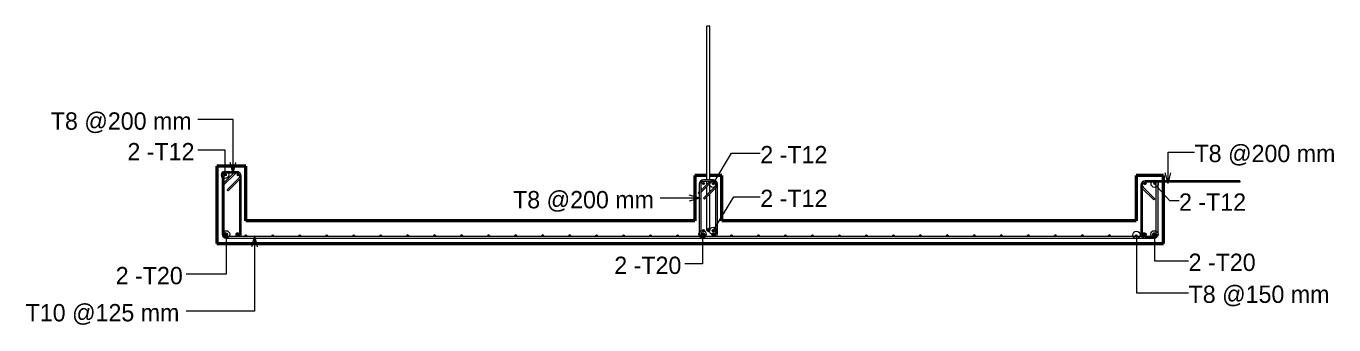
# Model space of a CAD drawing. Header units: millimetres. Extents: x 61914 to 85282, y 2378 to 28606.
# Drawn here: x 70452 to 77634, y 2378 to 4020 of the extents above; entities that cross this region are included whole.
import ezdxf

# ---------------------------------------------------------------- set-up
doc = ezdxf.new("R2010")
doc.units = ezdxf.units.MM
for name, color, linetype, lineweight in [('A-FLOR', 192, 'Continuous', 18), ('S-RBAR', 171, 'Continuous', 18), ('S-RBAR-IDEN', 171, 'Continuous', 9)]:
    doc.layers.add(name, color=color, linetype=linetype, lineweight=lineweight)
doc.styles.add('Nirmala UI', font='Nirmala.ttf', dxfattribs={"height": 95.25})

msp = doc.modelspace()

# ---------------------------------------------------------------- hatches: boundary and pattern name
at = {"layer": 'S-RBAR'}
h = msp.add_hatch(color=256, dxfattribs=at)
edge = h.paths.add_edge_path()
edge.add_arc((71545.59818, 3202.82107), 6, 0, 360)
for points in [[(71545.59818, 3196.82107), (71551.59818, 3202.82107), (71545.59818, 3208.82107), (71539.59818, 3202.82107)], [(71616.74032, 3196.82107), (71622.74032, 3202.82107), (71616.74032, 3208.82107), (71610.74032, 3202.82107)], [(74172.07423, 3148.75), (74178.07423, 3154.75), (74172.07423, 3160.75), (74166.07423, 3154.75)], [(74225.92081, 3148.75), (74231.92081, 3154.75), (74225.92081, 3160.75), (74219.92081, 3154.75)], [(76597.07423, 3148.75), (76603.07423, 3154.75), (76597.07423, 3160.75), (76591.07423, 3154.75)], [(76650.92081, 3148.75), (76656.92081, 3154.75), (76650.92081, 3160.75), (76644.92081, 3154.75)], [(71545.57908, 2865.23943), (71556.75942, 2868.87215), (71556.75942, 2880.62785), (71545.57908, 2884.26057), (71538.66925, 2874.75)], [(71610.57908, 2865.23943), (71621.75942, 2868.87215), (71621.75942, 2880.62785), (71610.57908, 2884.26057), (71603.66925, 2874.75)], [(71658.66925, 2864.75), (71662.66925, 2868.75), (71658.66925, 2872.75), (71654.66925, 2868.75)], [(71806.85107, 2864.75), (71810.85107, 2868.75), (71806.85107, 2872.75), (71802.85107, 2868.75)], [(71955.03289, 2864.75), (71959.03289, 2868.75), (71955.03289, 2872.75), (71951.03289, 2868.75)], [(72103.21471, 2864.75), (72107.21471, 2868.75), (72103.21471, 2872.75), (72099.21471, 2868.75)], [(72251.39652, 2864.75), (72255.39652, 2868.75), (72251.39652, 2872.75), (72247.39652, 2868.75)], [(72399.57834, 2864.75), (72403.57834, 2868.75), (72399.57834, 2872.75), (72395.57834, 2868.75)], [(72547.76016, 2864.75), (72551.76016, 2868.75), (72547.76016, 2872.75), (72543.76016, 2868.75)], [(72695.94198, 2864.75), (72699.94198, 2868.75), (72695.94198, 2872.75), (72691.94198, 2868.75)], [(72844.1238, 2864.75), (72848.1238, 2868.75), (72844.1238, 2872.75), (72840.1238, 2868.75)], [(72992.30562, 2864.75), (72996.30562, 2868.75), (72992.30562, 2872.75), (72988.30562, 2868.75)], [(73140.48743, 2864.75), (73144.48743, 2868.75), (73140.48743, 2872.75), (73136.48743, 2868.75)], [(73288.66925, 2864.75), (73292.66925, 2868.75), (73288.66925, 2872.75), (73284.66925, 2868.75)], [(73436.85107, 2864.75), (73440.85107, 2868.75), (73436.85107, 2872.75), (73432.85107, 2868.75)], [(73585.03289, 2864.75), (73589.03289, 2868.75), (73585.03289, 2872.75), (73581.03289, 2868.75)], [(73733.21471, 2864.75), (73737.21471, 2868.75), (73733.21471, 2872.75), (73729.21471, 2868.75)], [(73881.39652, 2864.75), (73885.39652, 2868.75), (73881.39652, 2872.75), (73877.39652, 2868.75)], [(74029.57834, 2864.75), (74033.57834, 2868.75), (74029.57834, 2872.75), (74025.57834, 2868.75)], [(74165.57908, 2865.23943), (74176.75942, 2868.87215), (74176.75942, 2880.62785), (74165.57908, 2884.26057), (74158.66925, 2874.75)], [(74172.07423, 2890.13818), (74178.07423, 2896.13818), (74172.07423, 2902.13818), (74166.07423, 2896.13818)], [(74177.76016, 2864.75), (74181.76016, 2868.75), (74177.76016, 2872.75), (74173.76016, 2868.75)], [(74201.14139, 2892.14155), (74206.66925, 2899.75), (74201.14139, 2907.35845), (74192.19712, 2904.45228), (74192.19712, 2895.04772)], [(74201.14139, 2892.14155), (74206.66925, 2899.75), (74201.14139, 2907.35845), (74192.19712, 2904.45228), (74192.19712, 2895.04772)], [(74225.57908, 2865.23943), (74236.75942, 2868.87215), (74236.75942, 2880.62785), (74225.57908, 2884.26057), (74218.66925, 2874.75)], [(74225.92081, 2890.13818), (74231.92081, 2896.13818), (74225.92081, 2902.13818), (74219.92081, 2896.13818)], [(74325.94198, 2864.75), (74329.94198, 2868.75), (74325.94198, 2872.75), (74321.94198, 2868.75)], [(74474.1238, 2864.75), (74478.1238, 2868.75), (74474.1238, 2872.75), (74470.1238, 2868.75)], [(74622.30562, 2864.75), (74626.30562, 2868.75), (74622.30562, 2872.75), (74618.30562, 2868.75)], [(74770.48743, 2864.75), (74774.48743, 2868.75), (74770.48743, 2872.75), (74766.48743, 2868.75)], [(74918.66925, 2864.75), (74922.66925, 2868.75), (74918.66925, 2872.75), (74914.66925, 2868.75)], [(75066.85107, 2864.75), (75070.85107, 2868.75), (75066.85107, 2872.75), (75062.85107, 2868.75)], [(75215.03289, 2864.75), (75219.03289, 2868.75), (75215.03289, 2872.75), (75211.03289, 2868.75)], [(75363.21471, 2864.75), (75367.21471, 2868.75), (75363.21471, 2872.75), (75359.21471, 2868.75)], [(75511.39652, 2864.75), (75515.39652, 2868.75), (75511.39652, 2872.75), (75507.39652, 2868.75)], [(75659.57834, 2864.75), (75663.57834, 2868.75), (75659.57834, 2872.75), (75655.57834, 2868.75)], [(75807.76016, 2864.75), (75811.76016, 2868.75), (75807.76016, 2872.75), (75803.76016, 2868.75)], [(75955.94198, 2864.75), (75959.94198, 2868.75), (75955.94198, 2872.75), (75951.94198, 2868.75)], [(76104.1238, 2864.75), (76108.1238, 2868.75), (76104.1238, 2872.75), (76100.1238, 2868.75)], [(76252.30561, 2864.75), (76256.30561, 2868.75), (76252.30561, 2872.75), (76248.30561, 2868.75)], [(76400.48743, 2864.75), (76404.48743, 2868.75), (76400.48743, 2872.75), (76396.48743, 2868.75)], [(76548.66925, 2864.75), (76552.66925, 2868.75), (76548.66925, 2872.75), (76544.66925, 2868.75)], [(76590.57908, 2865.23943), (76601.75942, 2868.87215), (76601.75942, 2880.62785), (76590.57908, 2884.26057), (76583.66925, 2874.75)], [(76645.57908, 2865.23943), (76656.75942, 2868.87215), (76656.75942, 2880.62785), (76645.57908, 2884.26057), (76638.66925, 2874.75)]]:
    msp.add_hatch(color=256, dxfattribs=at).paths.add_polyline_path(points)
h = msp.add_hatch(color=256, dxfattribs=at)
edge = h.paths.add_edge_path()
edge.add_arc((71616.74032, 3202.82107), 6, 0, 360)
h = msp.add_hatch(color=256, dxfattribs=at)
edge = h.paths.add_edge_path()
edge.add_arc((74172.07423, 3154.75), 6, 0, 360)
h = msp.add_hatch(color=256, dxfattribs=at)
edge = h.paths.add_edge_path()
edge.add_arc((74225.92081, 3154.75), 6, 0, 360)
h = msp.add_hatch(color=256, dxfattribs=at)
edge = h.paths.add_edge_path()
edge.add_arc((76597.07423, 3154.75), 6, 0, 360)
h = msp.add_hatch(color=256, dxfattribs=at)
edge = h.paths.add_edge_path()
edge.add_arc((76650.92081, 3154.75), 6, 0, 360)
h = msp.add_hatch(color=256, dxfattribs=at)
edge = h.paths.add_edge_path()
edge.add_arc((71548.66925, 2874.75), 10, 0, 360)
h = msp.add_hatch(color=256, dxfattribs=at)
edge = h.paths.add_edge_path()
edge.add_arc((71613.66925, 2874.75), 10, 0, 360)
h = msp.add_hatch(color=256, dxfattribs=at)
edge = h.paths.add_edge_path()
edge.add_arc((71658.66925, 2868.75), 4, 0, 360)
h = msp.add_hatch(color=256, dxfattribs=at)
edge = h.paths.add_edge_path()
edge.add_arc((71806.85107, 2868.75), 4, 0, 360)
h = msp.add_hatch(color=256, dxfattribs=at)
edge = h.paths.add_edge_path()
edge.add_arc((71955.03289, 2868.75), 4, 0, 360)
h = msp.add_hatch(color=256, dxfattribs=at)
edge = h.paths.add_edge_path()
edge.add_arc((72103.21471, 2868.75), 4, 0, 360)
h = msp.add_hatch(color=256, dxfattribs=at)
edge = h.paths.add_edge_path()
edge.add_arc((72251.39652, 2868.75), 4, 0, 360)
h = msp.add_hatch(color=256, dxfattribs=at)
edge = h.paths.add_edge_path()
edge.add_arc((72399.57834, 2868.75), 4, 0, 360)
h = msp.add_hatch(color=256, dxfattribs=at)
edge = h.paths.add_edge_path()
edge.add_arc((72547.76016, 2868.75), 4, 0, 360)
h = msp.add_hatch(color=256, dxfattribs=at)
edge = h.paths.add_edge_path()
edge.add_arc((72695.94198, 2868.75), 4, 0, 360)
h = msp.add_hatch(color=256, dxfattribs=at)
edge = h.paths.add_edge_path()
edge.add_arc((72844.1238, 2868.75), 4, 0, 360)
h = msp.add_hatch(color=256, dxfattribs=at)
edge = h.paths.add_edge_path()
edge.add_arc((72992.30562, 2868.75), 4, 0, 360)
h = msp.add_hatch(color=256, dxfattribs=at)
edge = h.paths.add_edge_path()
edge.add_arc((73140.48743, 2868.75), 4, 0, 360)
h = msp.add_hatch(color=256, dxfattribs=at)
edge = h.paths.add_edge_path()
edge.add_arc((73288.66925, 2868.75), 4, 0, 360)
h = msp.add_hatch(color=256, dxfattribs=at)
edge = h.paths.add_edge_path()
edge.add_arc((73436.85107, 2868.75), 4, 0, 360)
h = msp.add_hatch(color=256, dxfattribs=at)
edge = h.paths.add_edge_path()
edge.add_arc((73585.03289, 2868.75), 4, 0, 360)
h = msp.add_hatch(color=256, dxfattribs=at)
edge = h.paths.add_edge_path()
edge.add_arc((73733.21471, 2868.75), 4, 0, 360)
h = msp.add_hatch(color=256, dxfattribs=at)
edge = h.paths.add_edge_path()
edge.add_arc((73881.39652, 2868.75), 4, 0, 360)
h = msp.add_hatch(color=256, dxfattribs=at)
edge = h.paths.add_edge_path()
edge.add_arc((74029.57834, 2868.75), 4, 0, 360)
h = msp.add_hatch(color=256, dxfattribs=at)
edge = h.paths.add_edge_path()
edge.add_arc((74168.66925, 2874.75), 10, 0, 360)
h = msp.add_hatch(color=256, dxfattribs=at)
edge = h.paths.add_edge_path()
edge.add_arc((74172.07423, 2896.13818), 6, 0, 360)
h = msp.add_hatch(color=256, dxfattribs=at)
edge = h.paths.add_edge_path()
edge.add_arc((74177.76016, 2868.75), 4, 0, 360)
h = msp.add_hatch(color=256, dxfattribs=at)
edge = h.paths.add_edge_path()
edge.add_arc((74198.66925, 2899.75), 8, 0, 360)
h = msp.add_hatch(color=256, dxfattribs=at)
edge = h.paths.add_edge_path()
edge.add_arc((74198.66925, 2899.75), 8, 0, 360)
h = msp.add_hatch(color=256, dxfattribs=at)
edge = h.paths.add_edge_path()
edge.add_arc((74228.66925, 2874.75), 10, 0, 360)
h = msp.add_hatch(color=256, dxfattribs=at)
edge = h.paths.add_edge_path()
edge.add_arc((74225.92081, 2896.13818), 6, 0, 360)
h = msp.add_hatch(color=256, dxfattribs=at)
edge = h.paths.add_edge_path()
edge.add_arc((74325.94198, 2868.75), 4, 0, 360)
h = msp.add_hatch(color=256, dxfattribs=at)
edge = h.paths.add_edge_path()
edge.add_arc((74474.1238, 2868.75), 4, 0, 360)
h = msp.add_hatch(color=256, dxfattribs=at)
edge = h.paths.add_edge_path()
edge.add_arc((74622.30562, 2868.75), 4, 0, 360)
h = msp.add_hatch(color=256, dxfattribs=at)
edge = h.paths.add_edge_path()
edge.add_arc((74770.48743, 2868.75), 4, 0, 360)
h = msp.add_hatch(color=256, dxfattribs=at)
edge = h.paths.add_edge_path()
edge.add_arc((74918.66925, 2868.75), 4, 0, 360)
h = msp.add_hatch(color=256, dxfattribs=at)
edge = h.paths.add_edge_path()
edge.add_arc((75066.85107, 2868.75), 4, 0, 360)
h = msp.add_hatch(color=256, dxfattribs=at)
edge = h.paths.add_edge_path()
edge.add_arc((75215.03289, 2868.75), 4, 0, 360)
h = msp.add_hatch(color=256, dxfattribs=at)
edge = h.paths.add_edge_path()
edge.add_arc((75363.21471, 2868.75), 4, 0, 360)
h = msp.add_hatch(color=256, dxfattribs=at)
edge = h.paths.add_edge_path()
edge.add_arc((75511.39652, 2868.75), 4, 0, 360)
h = msp.add_hatch(color=256, dxfattribs=at)
edge = h.paths.add_edge_path()
edge.add_arc((75659.57834, 2868.75), 4, 0, 360)
h = msp.add_hatch(color=256, dxfattribs=at)
edge = h.paths.add_edge_path()
edge.add_arc((75807.76016, 2868.75), 4, 0, 360)
h = msp.add_hatch(color=256, dxfattribs=at)
edge = h.paths.add_edge_path()
edge.add_arc((75955.94198, 2868.75), 4, 0, 360)
h = msp.add_hatch(color=256, dxfattribs=at)
edge = h.paths.add_edge_path()
edge.add_arc((76104.1238, 2868.75), 4, 0, 360)
h = msp.add_hatch(color=256, dxfattribs=at)
edge = h.paths.add_edge_path()
edge.add_arc((76252.30561, 2868.75), 4, 0, 360)
h = msp.add_hatch(color=256, dxfattribs=at)
edge = h.paths.add_edge_path()
edge.add_arc((76400.48743, 2868.75), 4, 0, 360)
h = msp.add_hatch(color=256, dxfattribs=at)
edge = h.paths.add_edge_path()
edge.add_arc((76548.66925, 2868.75), 4, 0, 360)
h = msp.add_hatch(color=256, dxfattribs=at)
edge = h.paths.add_edge_path()
edge.add_arc((76593.66925, 2874.75), 10, 0, 360)
h = msp.add_hatch(color=256, dxfattribs=at)
edge = h.paths.add_edge_path()
edge.add_arc((76648.66925, 2874.75), 10, 0, 360)

# ---------------------------------------------------------------- linework, layer by layer
at = {"layer": 'A-FLOR', "lineweight": 50}
for p, q in [((71658.66925, 3249.75), (71498.66925, 3249.75)), ((71498.66925, 3249.75), (71498.66925, 2824.75)), ((71658.66925, 2949.75), (71658.66925, 3249.75)), ((74190.66925, 3199.75), (74123.66925, 3199.75)), ((74123.66925, 3199.75), (74123.66925, 2949.75)), ((74273.66925, 3199.75), (74206.66925, 3199.75)), ((74273.66925, 2949.75), (74273.66925, 3199.75)), ((76698.66925, 3199.75), (76548.66925, 3199.75)), ((76548.66925, 3199.75), (76548.66925, 2949.75)), ((76698.66925, 3169.75), (76698.66925, 3199.75)), ((76698.66925, 2824.75), (76698.66925, 3161.75)), ((74123.66925, 2949.75), (71658.66925, 2949.75)), ((76548.66925, 2949.75), (74273.66925, 2949.75)), ((71498.66925, 2824.75), (76698.66925, 2824.75))]:
    msp.add_line(p, q, dxfattribs=at)
at = {"layer": 'S-RBAR'}
for p, q in [((74206.66925, 4019.75), (74190.66925, 4019.75)), ((74190.66925, 3174.75), (74190.66925, 4019.75)), ((74206.66925, 3174.75), (74206.66925, 4019.75)), ((71528.66925, 3219.75), (71528.66925, 2884.75)), ((71528.66925, 3219.75), (71538.66925, 3219.75)), ((71528.66925, 3195.75), (71528.66925, 2878.75)), ((71536.66925, 3195.75), (71536.66925, 2878.75)), ((71538.66925, 3219.75), (71538.66925, 2884.75)), ((71591.72813, 3211.75), (71538.66925, 3158.69113)), ((71598.35554, 3207.06371), (71538.66925, 3147.37742)), ((71545.59818, 3208.82107), (71539.59818, 3202.82107)), ((71539.59818, 3202.82107), (71545.59818, 3196.82107)), ((71551.59818, 3202.82107), (71545.59818, 3208.82107)), ((71545.59818, 3196.82107), (71551.59818, 3202.82107)), ((71609.66925, 3219.75), (71552.66925, 3219.75)), ((71609.66925, 3211.75), (71552.66925, 3211.75)), ((71556.63624, 3120.08957), (71620.98296, 3184.43629)), ((71562.2931, 3114.43272), (71626.63981, 3178.77944)), ((71616.74032, 3208.82107), (71610.74032, 3202.82107)), ((71610.74032, 3202.82107), (71616.74032, 3196.82107)), ((71622.74032, 3202.82107), (71616.74032, 3208.82107)), ((71616.74032, 3196.82107), (71622.74032, 3202.82107)), ((71625.66925, 2878.75), (71625.66925, 3177.80887)), ((71633.66925, 2878.75), (71633.66925, 3195.75)), ((74206.72813, 3166.75), (74156.66925, 3116.69113)), ((74213.35554, 3162.06371), (74156.66925, 3105.37742)), ((74172.07423, 3160.75), (74166.07423, 3154.75)), ((74178.07423, 3154.75), (74172.07423, 3160.75)), ((74224.66925, 3174.75), (74172.66925, 3174.75)), ((74224.66925, 3166.75), (74172.66925, 3166.75)), ((74190.66925, 3150.69113), (74190.66925, 3166.75)), ((74225.92081, 3160.75), (74219.92081, 3154.75)), ((74231.92081, 3154.75), (74225.92081, 3160.75)), ((76597.07423, 3160.75), (76591.07423, 3154.75)), ((76603.07423, 3154.75), (76597.07423, 3160.75)), ((77118.26359, 3169.75), (76597.26359, 3169.75)), ((77118.26359, 3161.75), (76597.26359, 3161.75)), ((76650.92081, 3160.75), (76644.92081, 3154.75)), ((76656.92081, 3154.75), (76650.92081, 3160.75)), ((76668.66925, 3169.75), (76658.66925, 3169.75)), ((76658.66925, 2884.75), (76658.66925, 3169.75)), ((76668.66925, 2884.75), (76668.66925, 3169.75)), ((77118.26359, 3169.75), (77118.26359, 3161.75)), ((71562.2931, 3114.43272), (71556.63624, 3120.08957)), ((74148.66925, 3108.69113), (74143.35197, 3103.37385)), ((74143.35197, 3103.37385), (74148.66925, 3098.05657)), ((74148.66925, 3150.75), (74148.66925, 2878.75)), ((74156.66925, 3150.75), (74156.66925, 2878.75)), ((74166.07423, 3154.75), (74172.07423, 3148.75)), ((74171.63624, 3075.08957), (74235.98296, 3139.43629)), ((74172.07423, 3148.75), (74178.07423, 3154.75)), ((74177.2931, 3069.43272), (74241.63981, 3133.77944)), ((74190.66925, 3094.12258), (74190.66925, 3139.37742)), ((74206.66925, 3110.12258), (74206.66925, 3155.37742)), ((74206.66925, 2939.75), (74206.66925, 3098.80887)), ((74219.92081, 3154.75), (74225.92081, 3148.75)), ((74225.92081, 3148.75), (74231.92081, 3154.75)), ((74240.66925, 2878.75), (74240.66925, 3132.80887)), ((74248.66925, 2878.75), (74248.66925, 3150.75)), ((76573.26359, 3145.75), (76573.26359, 2878.75)), ((76581.26359, 3145.75), (76581.26359, 2878.75)), ((76581.26359, 3127.80887), (76644.63975, 3064.43272)), ((76585.94988, 3134.43629), (76650.2966, 3070.08957)), ((76591.07423, 3154.75), (76597.07423, 3148.75)), ((76597.07423, 3148.75), (76603.07423, 3154.75)), ((76644.92081, 3154.75), (76650.92081, 3148.75)), ((76650.92081, 3148.75), (76656.92081, 3154.75)), ((74177.2931, 3069.43272), (74171.63624, 3075.08957)), ((74190.66925, 2939.75), (74190.66925, 3082.80887)), ((76644.63975, 3064.43272), (76650.2966, 3070.08957)), ((71545.57908, 2884.26057), (71538.66925, 2874.75)), ((71538.66925, 2874.75), (71545.57908, 2865.23943)), ((71556.75942, 2880.62785), (71545.57908, 2884.26057)), ((71556.75942, 2868.87215), (71556.75942, 2880.62785)), ((71610.57908, 2884.26057), (71603.66925, 2874.75)), ((71603.66925, 2874.75), (71610.57908, 2865.23943)), ((71621.75942, 2880.62785), (71610.57908, 2884.26057)), ((71621.75942, 2868.87215), (71621.75942, 2880.62785)), ((71658.66925, 2872.75), (71654.66925, 2868.75)), ((71662.66925, 2868.75), (71658.66925, 2872.75)), ((71806.85107, 2872.75), (71802.85107, 2868.75)), ((71810.85107, 2868.75), (71806.85107, 2872.75)), ((71955.03289, 2872.75), (71951.03289, 2868.75)), ((71959.03289, 2868.75), (71955.03289, 2872.75)), ((72103.21471, 2872.75), (72099.21471, 2868.75)), ((72107.21471, 2868.75), (72103.21471, 2872.75)), ((72251.39652, 2872.75), (72247.39652, 2868.75)), ((72255.39652, 2868.75), (72251.39652, 2872.75)), ((72399.57834, 2872.75), (72395.57834, 2868.75)), ((72403.57834, 2868.75), (72399.57834, 2872.75)), ((72547.76016, 2872.75), (72543.76016, 2868.75)), ((72551.76016, 2868.75), (72547.76016, 2872.75)), ((72695.94198, 2872.75), (72691.94198, 2868.75)), ((72699.94198, 2868.75), (72695.94198, 2872.75)), ((72844.1238, 2872.75), (72840.1238, 2868.75)), ((72848.1238, 2868.75), (72844.1238, 2872.75)), ((72992.30562, 2872.75), (72988.30562, 2868.75)), ((72996.30562, 2868.75), (72992.30562, 2872.75)), ((73140.48743, 2872.75), (73136.48743, 2868.75)), ((73144.48743, 2868.75), (73140.48743, 2872.75)), ((73288.66925, 2872.75), (73284.66925, 2868.75)), ((73292.66925, 2868.75), (73288.66925, 2872.75)), ((73436.85107, 2872.75), (73432.85107, 2868.75)), ((73440.85107, 2868.75), (73436.85107, 2872.75)), ((73585.03289, 2872.75), (73581.03289, 2868.75)), ((73589.03289, 2868.75), (73585.03289, 2872.75)), ((73733.21471, 2872.75), (73729.21471, 2868.75)), ((73737.21471, 2868.75), (73733.21471, 2872.75)), ((73881.39652, 2872.75), (73877.39652, 2868.75)), ((73885.39652, 2868.75), (73881.39652, 2872.75)), ((74029.57834, 2872.75), (74025.57834, 2868.75)), ((74033.57834, 2868.75), (74029.57834, 2872.75)), ((74165.57908, 2884.26057), (74158.66925, 2874.75)), ((74158.66925, 2874.75), (74165.57908, 2865.23943)), ((74176.75942, 2880.62785), (74165.57908, 2884.26057)), ((74172.07423, 2902.13818), (74166.07423, 2896.13818)), ((74166.07423, 2896.13818), (74172.07423, 2890.13818)), ((74178.07423, 2896.13818), (74172.07423, 2902.13818)), ((74172.07423, 2890.13818), (74178.07423, 2896.13818)), ((74177.76016, 2872.75), (74173.76016, 2868.75)), ((74176.75942, 2868.87215), (74176.75942, 2880.62785)), ((74181.76016, 2868.75), (74177.76016, 2872.75)), ((74190.66925, 2899.75), (74190.66925, 2939.75)), ((74201.14139, 2907.35845), (74192.19712, 2904.45228)), ((74201.14139, 2907.35845), (74192.19712, 2904.45228)), ((74192.19712, 2904.45228), (74192.19712, 2895.04772)), ((74192.19712, 2904.45228), (74192.19712, 2895.04772)), ((74192.19712, 2895.04772), (74201.14139, 2892.14155)), ((74192.19712, 2895.04772), (74201.14139, 2892.14155)), ((74206.66925, 2899.75), (74201.14139, 2907.35845)), ((74206.66925, 2899.75), (74201.14139, 2907.35845)), ((74201.14139, 2892.14155), (74206.66925, 2899.75)), ((74201.14139, 2892.14155), (74206.66925, 2899.75)), ((74206.66925, 2899.75), (74206.66925, 2939.75)), ((74225.57908, 2884.26057), (74218.66925, 2874.75)), ((74218.66925, 2874.75), (74225.57908, 2865.23943)), ((74225.92081, 2902.13818), (74219.92081, 2896.13818)), ((74219.92081, 2896.13818), (74225.92081, 2890.13818)), ((74236.75942, 2880.62785), (74225.57908, 2884.26057)), ((74231.92081, 2896.13818), (74225.92081, 2902.13818)), ((74225.92081, 2890.13818), (74231.92081, 2896.13818)), ((74236.75942, 2868.87215), (74236.75942, 2880.62785)), ((74325.94198, 2872.75), (74321.94198, 2868.75)), ((74329.94198, 2868.75), (74325.94198, 2872.75)), ((74474.1238, 2872.75), (74470.1238, 2868.75)), ((74478.1238, 2868.75), (74474.1238, 2872.75)), ((74622.30562, 2872.75), (74618.30562, 2868.75)), ((74626.30562, 2868.75), (74622.30562, 2872.75)), ((74770.48743, 2872.75), (74766.48743, 2868.75)), ((74774.48743, 2868.75), (74770.48743, 2872.75)), ((74918.66925, 2872.75), (74914.66925, 2868.75)), ((74922.66925, 2868.75), (74918.66925, 2872.75)), ((75066.85107, 2872.75), (75062.85107, 2868.75)), ((75070.85107, 2868.75), (75066.85107, 2872.75)), ((75215.03289, 2872.75), (75211.03289, 2868.75)), ((75219.03289, 2868.75), (75215.03289, 2872.75)), ((75363.21471, 2872.75), (75359.21471, 2868.75)), ((75367.21471, 2868.75), (75363.21471, 2872.75)), ((75511.39652, 2872.75), (75507.39652, 2868.75)), ((75515.39652, 2868.75), (75511.39652, 2872.75)), ((75659.57834, 2872.75), (75655.57834, 2868.75)), ((75663.57834, 2868.75), (75659.57834, 2872.75)), ((75807.76016, 2872.75), (75803.76016, 2868.75)), ((75811.76016, 2868.75), (75807.76016, 2872.75)), ((75955.94198, 2872.75), (75951.94198, 2868.75)), ((75959.94198, 2868.75), (75955.94198, 2872.75)), ((76104.1238, 2872.75), (76100.1238, 2868.75)), ((76108.1238, 2868.75), (76104.1238, 2872.75)), ((76252.30561, 2872.75), (76248.30561, 2868.75)), ((76256.30561, 2868.75), (76252.30561, 2872.75)), ((76400.48743, 2872.75), (76396.48743, 2868.75)), ((76404.48743, 2868.75), (76400.48743, 2872.75)), ((76548.66925, 2872.75), (76544.66925, 2868.75)), ((76552.66925, 2868.75), (76548.66925, 2872.75)), ((76590.57908, 2884.26057), (76583.66925, 2874.75)), ((76583.66925, 2874.75), (76590.57908, 2865.23943)), ((76601.75942, 2880.62785), (76590.57908, 2884.26057)), ((76601.75942, 2868.87215), (76601.75942, 2880.62785)), ((76645.57908, 2884.26057), (76638.66925, 2874.75)), ((76638.66925, 2874.75), (76645.57908, 2865.23943)), ((76656.75942, 2880.62785), (76645.57908, 2884.26057)), ((76656.75942, 2868.87215), (76656.75942, 2880.62785)), ((76668.26359, 2878.75), (76668.26359, 2881.66872)), ((71545.57908, 2865.23943), (71556.75942, 2868.87215)), ((71552.66925, 2854.75), (71558.66925, 2854.75)), ((71558.66925, 2864.75), (76638.66925, 2864.75)), ((71558.66925, 2854.75), (76638.66925, 2854.75)), ((71610.57908, 2865.23943), (71621.75942, 2868.87215)), ((71654.66925, 2868.75), (71658.66925, 2864.75)), ((71658.66925, 2864.75), (71662.66925, 2868.75)), ((71802.85107, 2868.75), (71806.85107, 2864.75)), ((71806.85107, 2864.75), (71810.85107, 2868.75)), ((71951.03289, 2868.75), (71955.03289, 2864.75)), ((71955.03289, 2864.75), (71959.03289, 2868.75)), ((72099.21471, 2868.75), (72103.21471, 2864.75)), ((72103.21471, 2864.75), (72107.21471, 2868.75)), ((72247.39652, 2868.75), (72251.39652, 2864.75)), ((72251.39652, 2864.75), (72255.39652, 2868.75)), ((72395.57834, 2868.75), (72399.57834, 2864.75)), ((72399.57834, 2864.75), (72403.57834, 2868.75)), ((72543.76016, 2868.75), (72547.76016, 2864.75)), ((72547.76016, 2864.75), (72551.76016, 2868.75)), ((72691.94198, 2868.75), (72695.94198, 2864.75)), ((72695.94198, 2864.75), (72699.94198, 2868.75)), ((72840.1238, 2868.75), (72844.1238, 2864.75)), ((72844.1238, 2864.75), (72848.1238, 2868.75)), ((72988.30562, 2868.75), (72992.30562, 2864.75)), ((72992.30562, 2864.75), (72996.30562, 2868.75)), ((73136.48743, 2868.75), (73140.48743, 2864.75)), ((73140.48743, 2864.75), (73144.48743, 2868.75)), ((73284.66925, 2868.75), (73288.66925, 2864.75)), ((73288.66925, 2864.75), (73292.66925, 2868.75)), ((73432.85107, 2868.75), (73436.85107, 2864.75)), ((73436.85107, 2864.75), (73440.85107, 2868.75)), ((73581.03289, 2868.75), (73585.03289, 2864.75)), ((73585.03289, 2864.75), (73589.03289, 2868.75)), ((73729.21471, 2868.75), (73733.21471, 2864.75)), ((73733.21471, 2864.75), (73737.21471, 2868.75)), ((73877.39652, 2868.75), (73881.39652, 2864.75)), ((73881.39652, 2864.75), (73885.39652, 2868.75)), ((74025.57834, 2868.75), (74029.57834, 2864.75)), ((74029.57834, 2864.75), (74033.57834, 2868.75)), ((74165.57908, 2865.23943), (74176.75942, 2868.87215)), ((74173.76016, 2868.75), (74177.76016, 2864.75)), ((74177.76016, 2864.75), (74181.76016, 2868.75)), ((74225.57908, 2865.23943), (74236.75942, 2868.87215)), ((74321.94198, 2868.75), (74325.94198, 2864.75)), ((74325.94198, 2864.75), (74329.94198, 2868.75)), ((74470.1238, 2868.75), (74474.1238, 2864.75)), ((74474.1238, 2864.75), (74478.1238, 2868.75)), ((74618.30562, 2868.75), (74622.30562, 2864.75)), ((74622.30562, 2864.75), (74626.30562, 2868.75)), ((74766.48743, 2868.75), (74770.48743, 2864.75)), ((74770.48743, 2864.75), (74774.48743, 2868.75)), ((74914.66925, 2868.75), (74918.66925, 2864.75)), ((74918.66925, 2864.75), (74922.66925, 2868.75)), ((75062.85107, 2868.75), (75066.85107, 2864.75)), ((75066.85107, 2864.75), (75070.85107, 2868.75)), ((75211.03289, 2868.75), (75215.03289, 2864.75)), ((75215.03289, 2864.75), (75219.03289, 2868.75)), ((75359.21471, 2868.75), (75363.21471, 2864.75)), ((75363.21471, 2864.75), (75367.21471, 2868.75)), ((75507.39652, 2868.75), (75511.39652, 2864.75)), ((75511.39652, 2864.75), (75515.39652, 2868.75)), ((75655.57834, 2868.75), (75659.57834, 2864.75)), ((75659.57834, 2864.75), (75663.57834, 2868.75)), ((75803.76016, 2868.75), (75807.76016, 2864.75)), ((75807.76016, 2864.75), (75811.76016, 2868.75)), ((75951.94198, 2868.75), (75955.94198, 2864.75)), ((75955.94198, 2864.75), (75959.94198, 2868.75)), ((76100.1238, 2868.75), (76104.1238, 2864.75)), ((76104.1238, 2864.75), (76108.1238, 2868.75)), ((76248.30561, 2868.75), (76252.30561, 2864.75)), ((76252.30561, 2864.75), (76256.30561, 2868.75)), ((76396.48743, 2868.75), (76400.48743, 2864.75)), ((76400.48743, 2864.75), (76404.48743, 2868.75)), ((76544.66925, 2868.75), (76548.66925, 2864.75)), ((76548.66925, 2864.75), (76552.66925, 2868.75)), ((76590.57908, 2865.23943), (76601.75942, 2868.87215)), ((76597.26359, 2862.75), (76644.26359, 2862.75)), ((76597.26359, 2854.75), (76644.26359, 2854.75)), ((76645.57908, 2865.23943), (76656.75942, 2868.87215))]:
    msp.add_line(p, q, dxfattribs=at)
for centre, radius in [((71545.59818, 3202.82107), 6), ((71616.74032, 3202.82107), 6), ((74172.07423, 3154.75), 6), ((74225.92081, 3154.75), 6), ((76597.07423, 3154.75), 6), ((76650.92081, 3154.75), 6), ((71548.66925, 2874.75), 10), ((71613.66925, 2874.75), 10), ((71658.66925, 2868.75), 4), ((71806.85107, 2868.75), 4), ((71955.03289, 2868.75), 4), ((72103.21471, 2868.75), 4), ((72251.39652, 2868.75), 4), ((72399.57834, 2868.75), 4), ((72547.76016, 2868.75), 4), ((72695.94198, 2868.75), 4), ((72844.1238, 2868.75), 4), ((72992.30562, 2868.75), 4), ((73140.48743, 2868.75), 4), ((73288.66925, 2868.75), 4), ((73436.85107, 2868.75), 4), ((73585.03289, 2868.75), 4), ((73733.21471, 2868.75), 4), ((73881.39652, 2868.75), 4), ((74029.57834, 2868.75), 4), ((74168.66925, 2874.75), 10), ((74172.07423, 2896.13818), 6), ((74177.76016, 2868.75), 4), ((74198.66925, 2899.75), 8), ((74198.66925, 2899.75), 8), ((74228.66925, 2874.75), 10), ((74225.92081, 2896.13818), 6), ((74325.94198, 2868.75), 4), ((74474.1238, 2868.75), 4), ((74622.30562, 2868.75), 4), ((74770.48743, 2868.75), 4), ((74918.66925, 2868.75), 4), ((75066.85107, 2868.75), 4), ((75215.03289, 2868.75), 4), ((75363.21471, 2868.75), 4), ((75511.39652, 2868.75), 4), ((75659.57834, 2868.75), 4), ((75807.76016, 2868.75), 4), ((75955.94198, 2868.75), 4), ((76104.1238, 2868.75), 4), ((76252.30561, 2868.75), 4), ((76400.48743, 2868.75), 4), ((76548.66925, 2868.75), 4), ((76593.66925, 2874.75), 10), ((76648.66925, 2874.75), 10)]:
    msp.add_circle(centre, radius, dxfattribs=at)
for centre, radius, start, end in [((71552.66925, 3195.75), 24, 90, 180), ((71552.66925, 3195.75), 16, 90, 180), ((71609.66925, 3195.75), 16, 90, 135), ((71609.66925, 3195.75), 24, 315, 90), ((71609.66925, 3195.75), 16, 315, 90), ((74172.66925, 3150.75), 24, 90, 180), ((74172.66925, 3150.75), 16, 90, 180), ((74224.66925, 3150.75), 16, 90, 135), ((74224.66925, 3150.75), 24, 315, 90), ((74224.66925, 3150.75), 16, 315, 90), ((76597.26359, 3145.75), 24, 90, 180), ((76597.26359, 3145.75), 16, 90, 180), ((76644.26359, 3145.75), 16, 24.845628174, 90), ((76597.26359, 3145.75), 16, 180, 225), ((71558.66925, 2884.75), 30, 180, 270), ((71552.66925, 2878.75), 24, 180, 270), ((71552.66925, 2878.75), 16, 180, 270), ((71558.66925, 2884.75), 20, 180, 270), ((71609.66925, 2878.75), 16, 300, 0), ((71609.66925, 2878.75), 24, 323.964466094, 360), ((74172.66925, 2878.75), 24, 180, 270), ((74172.66925, 2878.75), 16, 180, 270), ((74198.66925, 2899.75), 8, 180, 360), ((74224.66925, 2878.75), 16, 300, 0), ((74224.66925, 2878.75), 24, 323.964466094, 360), ((76597.26359, 2878.75), 24, 180, 270), ((76597.26359, 2878.75), 16, 180, 270), ((76638.66925, 2884.75), 20, 270, 360), ((76638.66925, 2884.75), 30, 270, 360), ((76644.26359, 2878.75), 16, 270, 0), ((76644.26359, 2878.75), 24, 270, 360)]:
    msp.add_arc(centre, radius, start, end, dxfattribs=at)
at = {"layer": 'S-RBAR-IDEN'}
for p, q in [((71588.5466, 3506.1474), (71394.89821, 3506.1474)), ((71588.5466, 3210.21499), (71588.5466, 3506.1474)), ((71544.79298, 3337.83129), (71394.89821, 3337.83129)), ((71544.79298, 3202.04917), (71544.79298, 3337.83129)), ((74224.58852, 3152.64968), (74325.59153, 3321.50665)), ((74325.59153, 3321.50665), (74484.15377, 3321.50665)), ((76723.02878, 3327.82711), (76868.72555, 3327.82711)), ((76723.02878, 3154.37858), (76723.02878, 3327.82711)), ((71588.5466, 3210.21499), (71572.46965, 3270.21499)), ((71588.5466, 3210.21499), (71604.62355, 3270.21499)), ((76723.02878, 3154.37858), (76706.95183, 3214.37858)), ((76723.02878, 3154.37858), (76739.10573, 3214.37858)), ((74152.66073, 3074.05787), (74092.66073, 3090.13482)), ((76649.73051, 3153.72654), (76730.62341, 3060.7067)), ((74088.11526, 3074.05787), (73933.50634, 3074.05787)), ((74152.66073, 3074.05787), (74088.11526, 3074.05787)), ((74152.66073, 3074.05787), (74092.66073, 3057.98092)), ((74225.17464, 2894.8013), (74339.17092, 3081.13096)), ((74339.17092, 3081.13096), (74484.15377, 3081.13096)), ((76730.62341, 3060.7067), (76783.66351, 3060.7067)), ((71550.24754, 2875.72287), (71550.24754, 2656.80246)), ((74166.72754, 2876.657), (74166.72754, 2713.35683)), ((76549.31903, 2873.31463), (76549.31903, 2554.31595)), ((76648.39404, 2875.72987), (76648.39404, 2729.90753)), ((71705.6109, 2866.95234), (71689.53395, 2806.95234)), ((71705.6109, 2866.95234), (71721.68785, 2806.95234)), ((71705.6109, 2866.95234), (71705.6109, 2452.84561)), ((76648.39404, 2729.90753), (76836.16351, 2729.90753)), ((74166.72754, 2713.35683), (74068.69424, 2713.35683)), ((71550.24754, 2656.80246), (71330.6555, 2656.80246)), ((76549.31903, 2554.31595), (76836.16351, 2554.31595)), ((71705.6109, 2452.84561), (71330.6555, 2452.84561))]:
    msp.add_line(p, q, dxfattribs=at)
for centre in [(71544.79298, 3202.04917), (74224.58852, 3152.64968), (76649.73051, 3153.72654), (71550.24754, 2875.72287), (74166.72754, 2876.657), (74225.17464, 2894.8013), (76549.31903, 2873.31463), (76648.39404, 2875.72987)]:
    msp.add_circle(centre, 20, dxfattribs=at)

# ---------------------------------------------------------------- texts
at = {"layer": 'S-RBAR-IDEN', "char_height": 95.25, "attachment_point": 1, "style": 'Nirmala UI'}
for s, insert, width in [('T8 @200 mm', (70587.69821, 3545.87657), 974.852), ('2 -T12', (71008.49821, 3377.56046), 464.97875), ('2 -T12', (74484.15377, 3361.23581), 464.97875), ('T8 @200 mm', (76868.72555, 3367.55627), 974.852), ('T8 @200 mm', (73126.30634, 3113.78704), 974.852), ('2 -T12', (74484.15377, 3120.86013), 464.97875), ('2 -T12', (76783.66351, 3100.43587), 464.97875), ('2 -T20', (73682.29424, 2753.086), 464.97875), ('2 -T20', (76836.16351, 2769.6367), 464.97875), ('2 -T20', (70944.2555, 2696.53163), 464.97875), ('T8 @150 mm', (76836.16351, 2594.04512), 974.852), ('T10 @125 mm', (70449.4555, 2492.57477), 1064.641)]:
    msp.add_mtext(s, dxfattribs=dict(at, insert=insert, width=width))

doc.saveas('drawing.dxf')
